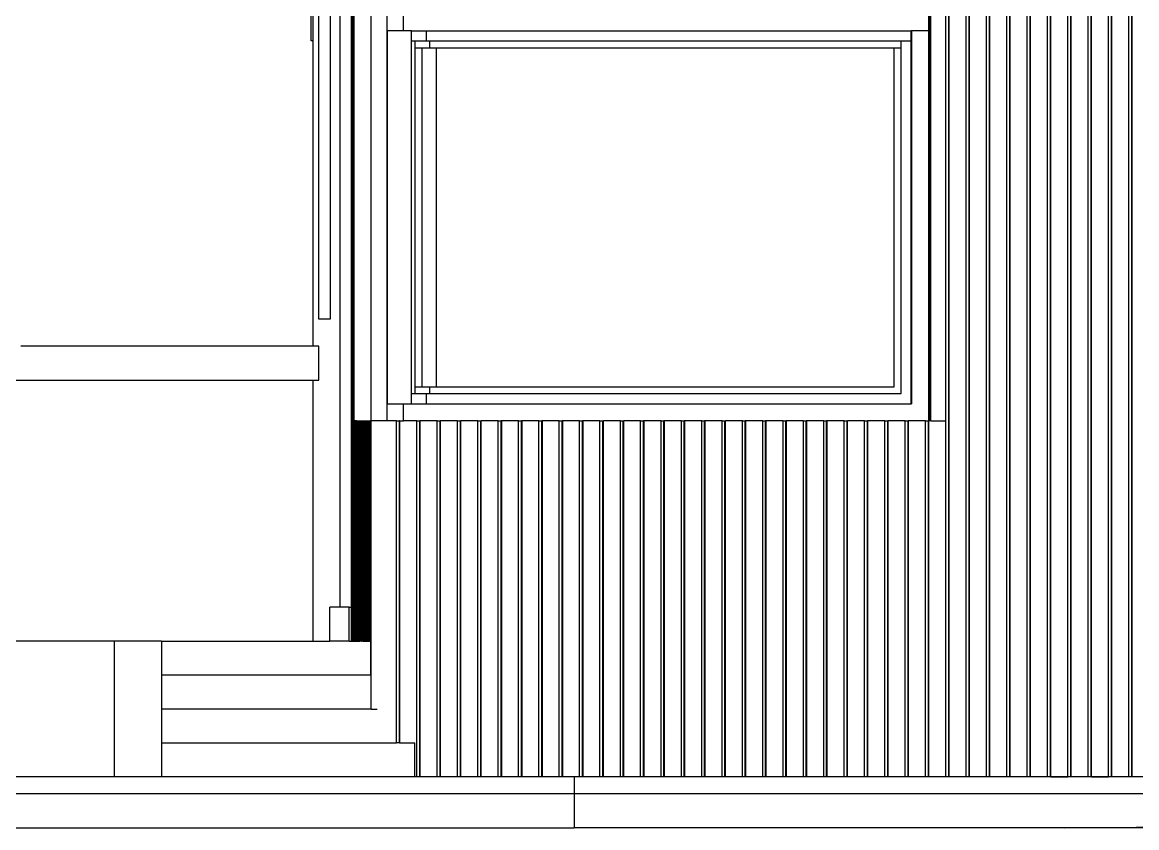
# Model space of a CAD drawing. Header units: inches. Extents: x 7263 to 14962, y 1317 to 2926.
# Drawn here: x 7430.755 to 7434.041, y 1506.423 to 1508.798 of the extents above; entities that cross this region are included whole.
import ezdxf

# ---------------------------------------------------------------- set-up
doc = ezdxf.new("R2010")
doc.units = ezdxf.units.IN
doc.header["$MEASUREMENT"] = 0

msp = doc.modelspace()

# ---------------------------------------------------------------- linework, layer by layer
for p, q in [((7434.0281, 1506.5735), (7434.0281, 1509.9138)), ((7433.6682, 1506.5735), (7433.6682, 1509.8823)), ((7433.7282, 1506.5735), (7433.7282, 1509.8876)), ((7433.7882, 1506.5735), (7433.7882, 1509.8928)), ((7433.8481, 1506.5735), (7433.8481, 1509.8981)), ((7433.9681, 1506.5735), (7433.9681, 1509.9086)), ((7433.4883, 1506.5735), (7433.4883, 1509.8666)), ((7433.6082, 1506.5735), (7433.6082, 1509.8771)), ((7433.4869, 1506.5735), (7433.4869, 1509.7235)), ((7433.5383, 1506.5735), (7433.5383, 1509.7235)), ((7433.5468, 1506.5735), (7433.5468, 1509.7235)), ((7433.5482, 1506.5735), (7433.5482, 1509.7235)), ((7433.5982, 1506.5735), (7433.5982, 1509.7235)), ((7433.6068, 1506.5735), (7433.6068, 1509.7235)), ((7433.6582, 1506.5735), (7433.6582, 1509.7235)), ((7433.6668, 1506.5735), (7433.6668, 1509.7235)), ((7433.7182, 1506.5735), (7433.7182, 1509.7235)), ((7433.7268, 1506.5735), (7433.7268, 1509.7235)), ((7433.7782, 1506.5735), (7433.7782, 1509.7235)), ((7433.7867, 1506.5735), (7433.7867, 1509.7235)), ((7433.8381, 1506.5735), (7433.8381, 1509.7235)), ((7433.8467, 1506.5735), (7433.8467, 1509.7235)), ((7433.8981, 1506.5735), (7433.8981, 1509.7235)), ((7433.9067, 1506.5735), (7433.9067, 1509.7235)), ((7433.9081, 1506.5735), (7433.9081, 1509.7235)), ((7433.9581, 1506.5735), (7433.9581, 1509.7235)), ((7433.9667, 1506.5735), (7433.9667, 1509.7235)), ((7434.0181, 1506.5735), (7434.0181, 1509.7235)), ((7434.0266, 1506.5735), (7434.0266, 1509.7235)), ((7431.6071, 1508.7435), (7431.6071, 1509.7019)), ((7431.6127, 1507.8435), (7431.6127, 1509.7024)), ((7431.6298, 1507.9235), (7431.6298, 1508.8235)), ((7431.6636, 1508.8235), (7431.6636, 1507.9235)), ((7431.6925, 1507.0735), (7431.6925, 1508.8235)), ((7431.7257, 1507.0735), (7431.7257, 1508.8235)), ((7431.7271, 1507.0735), (7431.7271, 1508.8235)), ((7431.7274, 1507.0735), (7431.7274, 1508.8235)), ((7431.7288, 1507.0735), (7431.7288, 1508.8235)), ((7431.7291, 1507.0735), (7431.7291, 1508.8235)), ((7431.7305, 1507.0735), (7431.7305, 1508.8235)), ((7431.7308, 1507.0735), (7431.7308, 1508.8235)), ((7431.7322, 1507.0735), (7431.7322, 1508.8235)), ((7431.7325, 1507.6235), (7431.7325, 1508.8235)), ((7431.7339, 1507.6235), (7431.7339, 1508.8235)), ((7431.7839, 1507.6235), (7431.7839, 1508.8235)), ((7431.8312, 1508.7735), (7431.8312, 1508.8235)), ((7431.8792, 1508.7735), (7431.8792, 1508.8235)), ((7433.4286, 1508.7735), (7433.4286, 1508.8235)), ((7433.4324, 1507.6235), (7433.4324, 1508.8235)), ((7433.4338, 1507.6235), (7433.4338, 1508.8235)), ((7433.4783, 1507.6235), (7433.4783, 1508.8235)), ((7431.8312, 1507.6235), (7431.8312, 1508.7735)), ((7431.8312, 1508.7735), (7431.8326, 1508.7735)), ((7431.8326, 1507.6735), (7431.8326, 1508.7735)), ((7431.8792, 1508.7735), (7431.8326, 1508.7735)), ((7431.9026, 1508.7735), (7431.8792, 1508.7735)), ((7431.9026, 1508.7735), (7431.9472, 1508.7735)), ((7431.9026, 1508.7435), (7431.9026, 1508.7735)), ((7431.9472, 1508.7735), (7433.3766, 1508.7735)), ((7431.9472, 1508.7435), (7431.9472, 1508.7735)), ((7433.3766, 1508.7435), (7433.3766, 1508.7735)), ((7433.3786, 1508.7735), (7433.3766, 1508.7735)), ((7433.3786, 1507.6735), (7433.3786, 1508.7735)), ((7433.4286, 1508.7735), (7433.3786, 1508.7735)), ((7433.4286, 1507.6235), (7433.4286, 1508.7735)), ((7431.6126, 1508.7435), (7431.6071, 1508.7435)), ((7431.6126, 1507.8435), (7431.6126, 1508.7435)), ((7431.9026, 1508.7435), (7431.9034, 1508.7435)), ((7431.9026, 1507.6735), (7431.9026, 1508.7435)), ((7431.9034, 1507.7035), (7431.9034, 1508.7435)), ((7431.9034, 1508.7435), (7431.9134, 1508.7435)), ((7431.9134, 1508.7235), (7431.9134, 1508.7435)), ((7431.9134, 1508.7435), (7431.9472, 1508.7435)), ((7431.9472, 1508.7435), (7431.9569, 1508.7435)), ((7431.9569, 1508.7235), (7431.9569, 1508.7435)), ((7431.9569, 1508.7435), (7433.3464, 1508.7435)), ((7433.3464, 1508.7235), (7433.3464, 1508.7435)), ((7433.3464, 1508.7435), (7433.3466, 1508.7435)), ((7433.3466, 1508.7435), (7433.3766, 1508.7435)), ((7433.3466, 1507.7035), (7433.3466, 1508.7435)), ((7433.3766, 1507.6735), (7433.3766, 1508.7435)), ((7431.9134, 1507.7035), (7431.9134, 1508.7235)), ((7431.9134, 1508.7235), (7431.914, 1508.7235)), ((7431.914, 1507.7235), (7431.914, 1508.7235)), ((7431.914, 1508.7235), (7431.934, 1508.7235)), ((7431.934, 1507.7235), (7431.934, 1508.7235)), ((7431.934, 1508.7235), (7431.9569, 1508.7235)), ((7431.9569, 1508.7235), (7431.9763, 1508.7235)), ((7431.9763, 1508.7235), (7433.3258, 1508.7235)), ((7431.9763, 1507.7235), (7431.9763, 1508.7235)), ((7433.3258, 1508.7235), (7433.3264, 1508.7235)), ((7433.3258, 1507.7235), (7433.3258, 1508.7235)), ((7433.3264, 1508.7235), (7433.3464, 1508.7235)), ((7433.3264, 1507.7235), (7433.3264, 1508.7235)), ((7433.3464, 1507.7035), (7433.3464, 1508.7235)), ((7431.6636, 1507.9235), (7431.6298, 1507.9235)), ((7431.6126, 1507.8435), (7430.7516, 1507.8435)), ((7431.6127, 1507.8435), (7431.6126, 1507.8435)), ((7431.6296, 1507.8435), (7431.6127, 1507.8435)), ((7431.6296, 1507.7435), (7431.6296, 1507.8435)), ((7430.382, 1507.7435), (7431.6126, 1507.7435)), ((7431.6126, 1506.9735), (7431.6126, 1507.7435)), ((7431.6126, 1507.7435), (7431.6127, 1507.7435)), ((7431.6127, 1506.9735), (7431.6127, 1507.7435)), ((7431.6127, 1507.7435), (7431.6296, 1507.7435)), ((7431.914, 1507.7235), (7431.934, 1507.7235)), ((7431.934, 1507.7235), (7431.9569, 1507.7235)), ((7431.9569, 1507.7035), (7431.9569, 1507.7235)), ((7431.9569, 1507.7235), (7431.9763, 1507.7235)), ((7431.9763, 1507.7235), (7433.3258, 1507.7235)), ((7433.3264, 1507.7235), (7433.3258, 1507.7235)), ((7431.9034, 1507.7035), (7431.9134, 1507.7035)), ((7431.9134, 1507.7035), (7431.9472, 1507.7035)), ((7431.9472, 1507.6735), (7431.9472, 1507.7035)), ((7431.9472, 1507.7035), (7431.9569, 1507.7035)), ((7431.9569, 1507.7035), (7433.3464, 1507.7035)), ((7433.3466, 1507.7035), (7433.3464, 1507.7035)), ((7431.8326, 1507.6735), (7431.8792, 1507.6735)), ((7431.8792, 1507.6235), (7431.8792, 1507.6735)), ((7431.8792, 1507.6735), (7431.9026, 1507.6735)), ((7431.9026, 1507.6735), (7431.9472, 1507.6735)), ((7431.9472, 1507.6735), (7433.3766, 1507.6735)), ((7433.3786, 1507.6735), (7433.3766, 1507.6735)), ((7431.7339, 1507.6235), (7431.7325, 1507.6235)), ((7431.7325, 1507.0735), (7431.7325, 1507.6235)), ((7431.7339, 1507.6235), (7431.7342, 1507.6235)), ((7431.7339, 1507.0735), (7431.7339, 1507.6235)), ((7431.7356, 1507.6235), (7431.7342, 1507.6235)), ((7431.7342, 1507.0735), (7431.7342, 1507.6235)), ((7431.7356, 1507.6235), (7431.7359, 1507.6235)), ((7431.7356, 1507.0735), (7431.7356, 1507.6235)), ((7431.7373, 1507.6235), (7431.7359, 1507.6235)), ((7431.7359, 1507.0735), (7431.7359, 1507.6235)), ((7431.7373, 1507.6235), (7431.7376, 1507.6235)), ((7431.7373, 1507.0735), (7431.7373, 1507.6235)), ((7431.739, 1507.6235), (7431.7376, 1507.6235)), ((7431.7376, 1507.0735), (7431.7376, 1507.6235)), ((7431.739, 1507.6235), (7431.7393, 1507.6235)), ((7431.739, 1507.0735), (7431.739, 1507.6235)), ((7431.7407, 1507.6235), (7431.7393, 1507.6235)), ((7431.7393, 1507.0735), (7431.7393, 1507.6235)), ((7431.7407, 1507.6235), (7431.741, 1507.6235)), ((7431.7407, 1507.0735), (7431.7407, 1507.6235)), ((7431.741, 1507.6235), (7431.7424, 1507.6235)), ((7431.741, 1507.0735), (7431.741, 1507.6235)), ((7431.7424, 1507.6235), (7431.7427, 1507.6235)), ((7431.7424, 1507.0735), (7431.7424, 1507.6235)), ((7431.7427, 1507.6235), (7431.7441, 1507.6235)), ((7431.7427, 1507.0735), (7431.7427, 1507.6235)), ((7431.7441, 1507.6235), (7431.7444, 1507.6235)), ((7431.7441, 1507.0735), (7431.7441, 1507.6235)), ((7431.7444, 1507.6235), (7431.7458, 1507.6235)), ((7431.7444, 1507.0735), (7431.7444, 1507.6235)), ((7431.7458, 1507.6235), (7431.7461, 1507.6235)), ((7431.7458, 1507.0735), (7431.7458, 1507.6235)), ((7431.7461, 1507.6235), (7431.7475, 1507.6235)), ((7431.7461, 1507.0735), (7431.7461, 1507.6235)), ((7431.7475, 1507.6235), (7431.7478, 1507.6235)), ((7431.7475, 1507.0735), (7431.7475, 1507.6235)), ((7431.7478, 1507.6235), (7431.7492, 1507.6235)), ((7431.7478, 1507.0735), (7431.7478, 1507.6235)), ((7431.7492, 1506.9735), (7431.7492, 1507.6235)), ((7431.7492, 1507.6235), (7431.7494, 1507.6235)), ((7431.7494, 1506.9735), (7431.7494, 1507.6235)), ((7431.7494, 1507.6235), (7431.7509, 1507.6235)), ((7431.7509, 1506.9735), (7431.7509, 1507.6235)), ((7431.7509, 1507.6235), (7431.7511, 1507.6235)), ((7431.7511, 1506.9735), (7431.7511, 1507.6235)), ((7431.7511, 1507.6235), (7431.7526, 1507.6235)), ((7431.7526, 1506.9735), (7431.7526, 1507.6235)), ((7431.7526, 1507.6235), (7431.7528, 1507.6235)), ((7431.7528, 1506.9735), (7431.7528, 1507.6235)), ((7431.7528, 1507.6235), (7431.7542, 1507.6235)), ((7431.7542, 1506.9735), (7431.7542, 1507.6235)), ((7431.7542, 1507.6235), (7431.7545, 1507.6235)), ((7431.7545, 1506.9735), (7431.7545, 1507.6235)), ((7431.7545, 1507.6235), (7431.7559, 1507.6235)), ((7431.7559, 1506.9735), (7431.7559, 1507.6235)), ((7431.7559, 1507.6235), (7431.7562, 1507.6235)), ((7431.7562, 1506.9735), (7431.7562, 1507.6235)), ((7431.7562, 1507.6235), (7431.7576, 1507.6235)), ((7431.7576, 1506.9735), (7431.7576, 1507.6235)), ((7431.7576, 1507.6235), (7431.7579, 1507.6235)), ((7431.7579, 1506.9735), (7431.7579, 1507.6235)), ((7431.7579, 1507.6235), (7431.7593, 1507.6235)), ((7431.7593, 1506.9735), (7431.7593, 1507.6235)), ((7431.7593, 1507.6235), (7431.7596, 1507.6235)), ((7431.7596, 1506.9735), (7431.7596, 1507.6235)), ((7431.7596, 1507.6235), (7431.761, 1507.6235)), ((7431.761, 1506.9735), (7431.761, 1507.6235)), ((7431.761, 1507.6235), (7431.7613, 1507.6235)), ((7431.7613, 1506.9735), (7431.7613, 1507.6235)), ((7431.7613, 1507.6235), (7431.7627, 1507.6235)), ((7431.7627, 1506.9735), (7431.7627, 1507.6235)), ((7431.7627, 1507.6235), (7431.763, 1507.6235)), ((7431.763, 1506.9735), (7431.763, 1507.6235)), ((7431.763, 1507.6235), (7431.7644, 1507.6235)), ((7431.7644, 1506.9735), (7431.7644, 1507.6235)), ((7431.7644, 1507.6235), (7431.7647, 1507.6235)), ((7431.7647, 1506.9735), (7431.7647, 1507.6235)), ((7431.7647, 1507.6235), (7431.7661, 1507.6235)), ((7431.7661, 1506.9735), (7431.7661, 1507.6235)), ((7431.7661, 1507.6235), (7431.7664, 1507.6235)), ((7431.7664, 1506.9735), (7431.7664, 1507.6235)), ((7431.7664, 1507.6235), (7431.7678, 1507.6235)), ((7431.7678, 1506.9735), (7431.7678, 1507.6235)), ((7431.7678, 1507.6235), (7431.7681, 1507.6235)), ((7431.7681, 1506.9735), (7431.7681, 1507.6235)), ((7431.7681, 1507.6235), (7431.7695, 1507.6235)), ((7431.7695, 1506.9735), (7431.7695, 1507.6235)), ((7431.7695, 1507.6235), (7431.7698, 1507.6235)), ((7431.7698, 1506.9735), (7431.7698, 1507.6235)), ((7431.7698, 1507.6235), (7431.7712, 1507.6235)), ((7431.7712, 1506.9735), (7431.7712, 1507.6235)), ((7431.7712, 1507.6235), (7431.7715, 1507.6235)), ((7431.7715, 1506.9735), (7431.7715, 1507.6235)), ((7431.7715, 1507.6235), (7431.7729, 1507.6235)), ((7431.7729, 1506.9735), (7431.7729, 1507.6235)), ((7431.7729, 1507.6235), (7431.7732, 1507.6235)), ((7431.7732, 1506.9735), (7431.7732, 1507.6235)), ((7431.7732, 1507.6235), (7431.7746, 1507.6235)), ((7431.7746, 1506.9735), (7431.7746, 1507.6235)), ((7431.7746, 1507.6235), (7431.7749, 1507.6235)), ((7431.7749, 1506.9735), (7431.7749, 1507.6235)), ((7431.7749, 1507.6235), (7431.7763, 1507.6235)), ((7431.7763, 1506.9735), (7431.7763, 1507.6235)), ((7431.7763, 1507.6235), (7431.7766, 1507.6235)), ((7431.7766, 1506.9735), (7431.7766, 1507.6235)), ((7431.7766, 1507.6235), (7431.778, 1507.6235)), ((7431.778, 1506.9735), (7431.778, 1507.6235)), ((7431.778, 1507.6235), (7431.7783, 1507.6235)), ((7431.7783, 1506.9735), (7431.7783, 1507.6235)), ((7431.7783, 1507.6235), (7431.7797, 1507.6235)), ((7431.7797, 1506.9735), (7431.7797, 1507.6235)), ((7431.7797, 1507.6235), (7431.7799, 1507.6235)), ((7431.7799, 1506.9735), (7431.7799, 1507.6235)), ((7431.7799, 1507.6235), (7431.7814, 1507.6235)), ((7431.7814, 1506.9735), (7431.7814, 1507.6235)), ((7431.7814, 1507.6235), (7431.7816, 1507.6235)), ((7431.7816, 1506.9735), (7431.7816, 1507.6235)), ((7431.7816, 1507.6235), (7431.7831, 1507.6235)), ((7431.7831, 1506.9735), (7431.7831, 1507.6235)), ((7431.7831, 1507.6235), (7431.7839, 1507.6235)), ((7431.7845, 1507.6235), (7431.7839, 1507.6235)), ((7431.7845, 1506.9735), (7431.7845, 1507.6235)), ((7431.8312, 1507.6235), (7431.7845, 1507.6235)), ((7431.8589, 1507.6235), (7431.8312, 1507.6235)), ((7431.8589, 1507.6235), (7431.8675, 1507.6235)), ((7431.8589, 1506.6735), (7431.8589, 1507.6235)), ((7431.8675, 1506.6735), (7431.8675, 1507.6235)), ((7431.8689, 1507.6235), (7431.8675, 1507.6235)), ((7431.8689, 1506.6735), (7431.8689, 1507.6235)), ((7431.8689, 1507.6235), (7431.8792, 1507.6235)), ((7431.9189, 1507.6235), (7431.8792, 1507.6235)), ((7431.9189, 1507.6235), (7431.9275, 1507.6235)), ((7431.9189, 1506.5735), (7431.9189, 1507.6235)), ((7431.9275, 1506.5735), (7431.9275, 1507.6235)), ((7431.9289, 1507.6235), (7431.9275, 1507.6235)), ((7431.9289, 1506.5735), (7431.9289, 1507.6235)), ((7431.9789, 1507.6235), (7431.9289, 1507.6235)), ((7431.9789, 1507.6235), (7431.9875, 1507.6235)), ((7431.9789, 1506.5735), (7431.9789, 1507.6235)), ((7431.9875, 1506.5735), (7431.9875, 1507.6235)), ((7431.9889, 1507.6235), (7431.9875, 1507.6235)), ((7431.9889, 1506.5735), (7431.9889, 1507.6235)), ((7432.0388, 1507.6235), (7431.9889, 1507.6235)), ((7432.0388, 1507.6235), (7432.0474, 1507.6235)), ((7432.0388, 1506.5735), (7432.0388, 1507.6235)), ((7432.0474, 1506.5735), (7432.0474, 1507.6235)), ((7432.0488, 1507.6235), (7432.0474, 1507.6235)), ((7432.0488, 1506.5735), (7432.0488, 1507.6235)), ((7432.0988, 1507.6235), (7432.0488, 1507.6235)), ((7432.0988, 1506.5735), (7432.0988, 1507.6235)), ((7432.0988, 1507.6235), (7432.1074, 1507.6235)), ((7432.1074, 1506.5735), (7432.1074, 1507.6235)), ((7432.1074, 1507.6235), (7432.1088, 1507.6235)), ((7432.1088, 1506.5735), (7432.1088, 1507.6235)), ((7432.1588, 1507.6235), (7432.1088, 1507.6235)), ((7432.1588, 1507.6235), (7432.1674, 1507.6235)), ((7432.1588, 1506.5735), (7432.1588, 1507.6235)), ((7432.1674, 1506.5735), (7432.1674, 1507.6235)), ((7432.1688, 1507.6235), (7432.1674, 1507.6235)), ((7432.1688, 1506.5735), (7432.1688, 1507.6235)), ((7432.2188, 1507.6235), (7432.1688, 1507.6235)), ((7432.2188, 1507.6235), (7432.2274, 1507.6235)), ((7432.2188, 1506.5735), (7432.2188, 1507.6235)), ((7432.2274, 1506.5735), (7432.2274, 1507.6235)), ((7432.2288, 1507.6235), (7432.2274, 1507.6235)), ((7432.2288, 1506.5735), (7432.2288, 1507.6235)), ((7432.2788, 1507.6235), (7432.2288, 1507.6235)), ((7432.2788, 1507.6235), (7432.2873, 1507.6235)), ((7432.2788, 1506.5735), (7432.2788, 1507.6235)), ((7432.2873, 1506.5735), (7432.2873, 1507.6235)), ((7432.2887, 1507.6235), (7432.2873, 1507.6235)), ((7432.2887, 1506.5735), (7432.2887, 1507.6235)), ((7432.3387, 1507.6235), (7432.2887, 1507.6235)), ((7432.3387, 1507.6235), (7432.3473, 1507.6235)), ((7432.3387, 1506.5735), (7432.3387, 1507.6235)), ((7432.3473, 1506.5735), (7432.3473, 1507.6235)), ((7432.3487, 1507.6235), (7432.3473, 1507.6235)), ((7432.3487, 1506.5735), (7432.3487, 1507.6235)), ((7432.3987, 1507.6235), (7432.3487, 1507.6235)), ((7432.3987, 1507.6235), (7432.4073, 1507.6235)), ((7432.3987, 1506.5735), (7432.3987, 1507.6235)), ((7432.4073, 1506.5735), (7432.4073, 1507.6235)), ((7432.4087, 1507.6235), (7432.4073, 1507.6235)), ((7432.4087, 1506.5735), (7432.4087, 1507.6235)), ((7432.4587, 1507.6235), (7432.4087, 1507.6235)), ((7432.4587, 1506.5735), (7432.4587, 1507.6235)), ((7432.4587, 1507.6235), (7432.4673, 1507.6235)), ((7432.4673, 1506.5735), (7432.4673, 1507.6235)), ((7432.4673, 1507.6235), (7432.4687, 1507.6235)), ((7432.4687, 1506.5735), (7432.4687, 1507.6235)), ((7432.5187, 1507.6235), (7432.4687, 1507.6235)), ((7432.5187, 1507.6235), (7432.5272, 1507.6235)), ((7432.5187, 1506.5735), (7432.5187, 1507.6235)), ((7432.5272, 1506.5735), (7432.5272, 1507.6235)), ((7432.5272, 1507.6235), (7432.5287, 1507.6235)), ((7432.5287, 1506.5735), (7432.5287, 1507.6235)), ((7432.5786, 1507.6235), (7432.5287, 1507.6235)), ((7432.5786, 1507.6235), (7432.5872, 1507.6235)), ((7432.5786, 1506.5735), (7432.5786, 1507.6235)), ((7432.5872, 1506.5735), (7432.5872, 1507.6235)), ((7432.5886, 1507.6235), (7432.5872, 1507.6235)), ((7432.5886, 1506.5735), (7432.5886, 1507.6235)), ((7432.6386, 1507.6235), (7432.5886, 1507.6235)), ((7432.6386, 1507.6235), (7432.6472, 1507.6235)), ((7432.6386, 1506.5735), (7432.6386, 1507.6235)), ((7432.6472, 1506.5735), (7432.6472, 1507.6235)), ((7432.6486, 1507.6235), (7432.6472, 1507.6235)), ((7432.6486, 1506.5735), (7432.6486, 1507.6235)), ((7432.6986, 1507.6235), (7432.6486, 1507.6235)), ((7432.6986, 1507.6235), (7432.7072, 1507.6235)), ((7432.6986, 1506.5735), (7432.6986, 1507.6235)), ((7432.7072, 1506.5735), (7432.7072, 1507.6235)), ((7432.7086, 1507.6235), (7432.7072, 1507.6235)), ((7432.7086, 1506.5735), (7432.7086, 1507.6235)), ((7432.7586, 1507.6235), (7432.7086, 1507.6235)), ((7432.7586, 1507.6235), (7432.7671, 1507.6235)), ((7432.7586, 1506.5735), (7432.7586, 1507.6235)), ((7432.7671, 1506.5735), (7432.7671, 1507.6235)), ((7432.7686, 1507.6235), (7432.7671, 1507.6235)), ((7432.7686, 1506.5735), (7432.7686, 1507.6235)), ((7432.8185, 1507.6235), (7432.7686, 1507.6235)), ((7432.8185, 1506.5735), (7432.8185, 1507.6235)), ((7432.8185, 1507.6235), (7432.8271, 1507.6235)), ((7432.8271, 1506.5735), (7432.8271, 1507.6235)), ((7432.8271, 1507.6235), (7432.8285, 1507.6235)), ((7432.8285, 1506.5735), (7432.8285, 1507.6235)), ((7432.8785, 1507.6235), (7432.8285, 1507.6235)), ((7432.8785, 1507.6235), (7432.8871, 1507.6235)), ((7432.8785, 1506.5735), (7432.8785, 1507.6235)), ((7432.8871, 1506.5735), (7432.8871, 1507.6235)), ((7432.8885, 1507.6235), (7432.8871, 1507.6235)), ((7432.8885, 1506.5735), (7432.8885, 1507.6235)), ((7432.9385, 1507.6235), (7432.8885, 1507.6235)), ((7432.9385, 1507.6235), (7432.9471, 1507.6235)), ((7432.9385, 1506.5735), (7432.9385, 1507.6235)), ((7432.9471, 1506.5735), (7432.9471, 1507.6235)), ((7432.9485, 1507.6235), (7432.9471, 1507.6235)), ((7432.9485, 1506.5735), (7432.9485, 1507.6235)), ((7432.9985, 1507.6235), (7432.9485, 1507.6235)), ((7432.9985, 1507.6235), (7433.0071, 1507.6235)), ((7432.9985, 1506.5735), (7432.9985, 1507.6235)), ((7433.0071, 1506.5735), (7433.0071, 1507.6235)), ((7433.0085, 1507.6235), (7433.0071, 1507.6235)), ((7433.0085, 1506.5735), (7433.0085, 1507.6235)), ((7433.0584, 1507.6235), (7433.0085, 1507.6235)), ((7433.0584, 1507.6235), (7433.067, 1507.6235)), ((7433.0584, 1506.5735), (7433.0584, 1507.6235)), ((7433.067, 1506.5735), (7433.067, 1507.6235)), ((7433.0684, 1507.6235), (7433.067, 1507.6235)), ((7433.0684, 1506.5735), (7433.0684, 1507.6235)), ((7433.1184, 1507.6235), (7433.0684, 1507.6235)), ((7433.1184, 1507.6235), (7433.127, 1507.6235)), ((7433.1184, 1506.5735), (7433.1184, 1507.6235)), ((7433.127, 1506.5735), (7433.127, 1507.6235)), ((7433.1284, 1507.6235), (7433.127, 1507.6235)), ((7433.1284, 1506.5735), (7433.1284, 1507.6235)), ((7433.1784, 1507.6235), (7433.1284, 1507.6235)), ((7433.1784, 1506.5735), (7433.1784, 1507.6235)), ((7433.1784, 1507.6235), (7433.187, 1507.6235)), ((7433.187, 1506.5735), (7433.187, 1507.6235)), ((7433.187, 1507.6235), (7433.1884, 1507.6235)), ((7433.1884, 1506.5735), (7433.1884, 1507.6235)), ((7433.2384, 1507.6235), (7433.1884, 1507.6235)), ((7433.2384, 1507.6235), (7433.247, 1507.6235)), ((7433.2384, 1506.5735), (7433.2384, 1507.6235)), ((7433.247, 1506.5735), (7433.247, 1507.6235)), ((7433.2484, 1507.6235), (7433.247, 1507.6235)), ((7433.2484, 1506.5735), (7433.2484, 1507.6235)), ((7433.2983, 1507.6235), (7433.2484, 1507.6235)), ((7433.2983, 1507.6235), (7433.3069, 1507.6235)), ((7433.2983, 1506.5735), (7433.2983, 1507.6235)), ((7433.3069, 1506.5735), (7433.3069, 1507.6235)), ((7433.3083, 1507.6235), (7433.3069, 1507.6235)), ((7433.3083, 1506.5735), (7433.3083, 1507.6235)), ((7433.3583, 1507.6235), (7433.3083, 1507.6235)), ((7433.3583, 1507.6235), (7433.3669, 1507.6235)), ((7433.3583, 1506.5735), (7433.3583, 1507.6235)), ((7433.3669, 1506.5735), (7433.3669, 1507.6235)), ((7433.3683, 1507.6235), (7433.3669, 1507.6235)), ((7433.3683, 1506.5735), (7433.3683, 1507.6235)), ((7433.4183, 1507.6235), (7433.3683, 1507.6235)), ((7433.4183, 1507.6235), (7433.4269, 1507.6235)), ((7433.4183, 1506.5735), (7433.4183, 1507.6235)), ((7433.4269, 1506.5735), (7433.4269, 1507.6235)), ((7433.4283, 1507.6235), (7433.4269, 1507.6235)), ((7433.4283, 1506.5735), (7433.4283, 1507.6235)), ((7433.4283, 1507.6235), (7433.4286, 1507.6235)), ((7433.4324, 1507.6235), (7433.4286, 1507.6235)), ((7433.4338, 1507.6235), (7433.4324, 1507.6235)), ((7433.4338, 1507.6235), (7433.4783, 1507.6235)), ((7433.4783, 1506.5735), (7433.4783, 1507.6235)), ((7431.6625, 1506.9735), (7431.6625, 1507.0735)), ((7431.6925, 1507.0735), (7431.6625, 1507.0735)), ((7431.719, 1507.0735), (7431.6925, 1507.0735)), ((7431.719, 1507.0735), (7431.7257, 1507.0735)), ((7431.719, 1506.9735), (7431.719, 1507.0735)), ((7431.7257, 1506.9735), (7431.7257, 1507.0735)), ((7431.7271, 1507.0735), (7431.7274, 1507.0735)), ((7431.7271, 1506.9735), (7431.7271, 1507.0735)), ((7431.7274, 1506.9735), (7431.7274, 1507.0735)), ((7431.7288, 1507.0735), (7431.7291, 1507.0735)), ((7431.7288, 1506.9735), (7431.7288, 1507.0735)), ((7431.7291, 1506.9735), (7431.7291, 1507.0735)), ((7431.7305, 1507.0735), (7431.7308, 1507.0735)), ((7431.7305, 1506.9735), (7431.7305, 1507.0735)), ((7431.7308, 1506.9735), (7431.7308, 1507.0735)), ((7431.7322, 1507.0735), (7431.7325, 1507.0735)), ((7431.7322, 1506.9735), (7431.7322, 1507.0735)), ((7431.7325, 1506.9735), (7431.7325, 1507.0735)), ((7431.7339, 1507.0735), (7431.7342, 1507.0735)), ((7431.7339, 1506.9735), (7431.7339, 1507.0735)), ((7431.7342, 1506.9735), (7431.7342, 1507.0735)), ((7431.7356, 1507.0735), (7431.7359, 1507.0735)), ((7431.7356, 1506.9735), (7431.7356, 1507.0735)), ((7431.7359, 1506.9735), (7431.7359, 1507.0735)), ((7431.7373, 1507.0735), (7431.7376, 1507.0735)), ((7431.7373, 1506.9735), (7431.7373, 1507.0735)), ((7431.7376, 1506.9735), (7431.7376, 1507.0735)), ((7431.739, 1507.0735), (7431.7393, 1507.0735)), ((7431.739, 1506.9735), (7431.739, 1507.0735)), ((7431.7393, 1506.9735), (7431.7393, 1507.0735)), ((7431.7407, 1507.0735), (7431.741, 1507.0735)), ((7431.7407, 1506.9735), (7431.7407, 1507.0735)), ((7431.741, 1506.9735), (7431.741, 1507.0735)), ((7431.7424, 1507.0735), (7431.7427, 1507.0735)), ((7431.7424, 1506.9735), (7431.7424, 1507.0735)), ((7431.7427, 1506.9735), (7431.7427, 1507.0735)), ((7431.7441, 1507.0735), (7431.7444, 1507.0735)), ((7431.7441, 1506.9735), (7431.7441, 1507.0735)), ((7431.7444, 1506.9735), (7431.7444, 1507.0735)), ((7431.7458, 1507.0735), (7431.7461, 1507.0735)), ((7431.7458, 1506.9735), (7431.7458, 1507.0735)), ((7431.7461, 1506.9735), (7431.7461, 1507.0735)), ((7431.7475, 1507.0735), (7431.7478, 1507.0735)), ((7431.7475, 1506.9735), (7431.7475, 1507.0735)), ((7431.7478, 1506.9735), (7431.7478, 1507.0735)), ((7431.0265, 1506.9735), (7429.7668, 1506.9735)), ((7431.1657, 1506.9735), (7431.0265, 1506.9735)), ((7431.0265, 1506.9735), (7431.0265, 1506.5735)), ((7431.1657, 1506.9735), (7431.6126, 1506.9735)), ((7431.1657, 1506.9735), (7431.1657, 1506.8735)), ((7431.6126, 1506.9735), (7431.6127, 1506.9735)), ((7431.6127, 1506.9735), (7431.6625, 1506.9735)), ((7431.719, 1506.9735), (7431.6625, 1506.9735)), ((7431.719, 1506.9735), (7431.7257, 1506.9735)), ((7431.7257, 1506.9735), (7431.7271, 1506.9735)), ((7431.7274, 1506.9735), (7431.7271, 1506.9735)), ((7431.7274, 1506.9735), (7431.7288, 1506.9735)), ((7431.7291, 1506.9735), (7431.7288, 1506.9735)), ((7431.7291, 1506.9735), (7431.7305, 1506.9735)), ((7431.7308, 1506.9735), (7431.7305, 1506.9735)), ((7431.7308, 1506.9735), (7431.7322, 1506.9735)), ((7431.7325, 1506.9735), (7431.7322, 1506.9735)), ((7431.7325, 1506.9735), (7431.7339, 1506.9735)), ((7431.7342, 1506.9735), (7431.7339, 1506.9735)), ((7431.7342, 1506.9735), (7431.7356, 1506.9735)), ((7431.7359, 1506.9735), (7431.7356, 1506.9735)), ((7431.7359, 1506.9735), (7431.7373, 1506.9735)), ((7431.7376, 1506.9735), (7431.7373, 1506.9735)), ((7431.7376, 1506.9735), (7431.739, 1506.9735)), ((7431.7393, 1506.9735), (7431.739, 1506.9735)), ((7431.7393, 1506.9735), (7431.7407, 1506.9735)), ((7431.741, 1506.9735), (7431.7407, 1506.9735)), ((7431.741, 1506.9735), (7431.7424, 1506.9735)), ((7431.7427, 1506.9735), (7431.7424, 1506.9735)), ((7431.7427, 1506.9735), (7431.7441, 1506.9735)), ((7431.7444, 1506.9735), (7431.7441, 1506.9735)), ((7431.7444, 1506.9735), (7431.7458, 1506.9735)), ((7431.7461, 1506.9735), (7431.7458, 1506.9735)), ((7431.7461, 1506.9735), (7431.7475, 1506.9735)), ((7431.7478, 1506.9735), (7431.7475, 1506.9735)), ((7431.7478, 1506.9735), (7431.7492, 1506.9735)), ((7431.7494, 1506.9735), (7431.7492, 1506.9735)), ((7431.7494, 1506.9735), (7431.7509, 1506.9735)), ((7431.7511, 1506.9735), (7431.7509, 1506.9735)), ((7431.7526, 1506.9735), (7431.7511, 1506.9735)), ((7431.7526, 1506.9735), (7431.7528, 1506.9735)), ((7431.7542, 1506.9735), (7431.7528, 1506.9735)), ((7431.7542, 1506.9735), (7431.7545, 1506.9735)), ((7431.7559, 1506.9735), (7431.7545, 1506.9735)), ((7431.7559, 1506.9735), (7431.7562, 1506.9735)), ((7431.7576, 1506.9735), (7431.7562, 1506.9735)), ((7431.7576, 1506.9735), (7431.7579, 1506.9735)), ((7431.7593, 1506.9735), (7431.7579, 1506.9735)), ((7431.7596, 1506.9735), (7431.7593, 1506.9735)), ((7431.7596, 1506.9735), (7431.761, 1506.9735)), ((7431.7613, 1506.9735), (7431.761, 1506.9735)), ((7431.7613, 1506.9735), (7431.7627, 1506.9735)), ((7431.763, 1506.9735), (7431.7627, 1506.9735)), ((7431.763, 1506.9735), (7431.7644, 1506.9735)), ((7431.7647, 1506.9735), (7431.7644, 1506.9735)), ((7431.7647, 1506.9735), (7431.7661, 1506.9735)), ((7431.7664, 1506.9735), (7431.7661, 1506.9735)), ((7431.7664, 1506.9735), (7431.7678, 1506.9735)), ((7431.7681, 1506.9735), (7431.7678, 1506.9735)), ((7431.7681, 1506.9735), (7431.7695, 1506.9735)), ((7431.7698, 1506.9735), (7431.7695, 1506.9735)), ((7431.7698, 1506.9735), (7431.7712, 1506.9735)), ((7431.7715, 1506.9735), (7431.7712, 1506.9735)), ((7431.7715, 1506.9735), (7431.7729, 1506.9735)), ((7431.7732, 1506.9735), (7431.7729, 1506.9735)), ((7431.7732, 1506.9735), (7431.7746, 1506.9735)), ((7431.7749, 1506.9735), (7431.7746, 1506.9735)), ((7431.7749, 1506.9735), (7431.7763, 1506.9735)), ((7431.7766, 1506.9735), (7431.7763, 1506.9735)), ((7431.7766, 1506.9735), (7431.778, 1506.9735)), ((7431.7783, 1506.9735), (7431.778, 1506.9735)), ((7431.7783, 1506.9735), (7431.7797, 1506.9735)), ((7431.7799, 1506.9735), (7431.7797, 1506.9735)), ((7431.7799, 1506.9735), (7431.7814, 1506.9735)), ((7431.7816, 1506.9735), (7431.7814, 1506.9735)), ((7431.7816, 1506.9735), (7431.7831, 1506.9735)), ((7431.7831, 1506.9735), (7431.7845, 1506.9735)), ((7431.7831, 1506.8735), (7431.7831, 1506.9735)), ((7431.7845, 1506.8735), (7431.7845, 1506.9735)), ((7431.7831, 1506.8735), (7431.1657, 1506.8735)), ((7431.1657, 1506.8735), (7431.1657, 1506.7735)), ((7431.7845, 1506.8735), (7431.7831, 1506.8735)), ((7431.7845, 1506.7735), (7431.7845, 1506.8735)), ((7431.7845, 1506.7735), (7431.1657, 1506.7735)), ((7431.1657, 1506.7735), (7431.1657, 1506.6735)), ((7431.7845, 1506.7735), (7431.8022, 1506.7735)), ((7431.1657, 1506.6735), (7431.1657, 1506.5735)), ((7431.1657, 1506.6735), (7431.8589, 1506.6735)), ((7431.8675, 1506.6735), (7431.8589, 1506.6735)), ((7431.8675, 1506.6735), (7431.8689, 1506.6735)), ((7431.8689, 1506.6735), (7431.9128, 1506.6735)), ((7431.9128, 1506.5735), (7431.9128, 1506.6735)), ((7431.0265, 1506.5735), (7428.8735, 1506.5735)), ((7431.0265, 1506.5735), (7428.8735, 1506.5735)), ((7432.4205, 1506.5735), (7430.6217, 1506.5735)), ((7431.1657, 1506.5735), (7431.0265, 1506.5735)), ((7434.1243, 1506.5735), (7431.0265, 1506.5735)), ((7431.9128, 1506.5735), (7431.1657, 1506.5735)), ((7431.9189, 1506.5735), (7431.9128, 1506.5735)), ((7431.9275, 1506.5735), (7431.9189, 1506.5735)), ((7431.9289, 1506.5735), (7431.9275, 1506.5735)), ((7431.9789, 1506.5735), (7431.9289, 1506.5735)), ((7431.9875, 1506.5735), (7431.9789, 1506.5735)), ((7431.9889, 1506.5735), (7431.9875, 1506.5735)), ((7432.0388, 1506.5735), (7431.9889, 1506.5735)), ((7432.0474, 1506.5735), (7432.0388, 1506.5735)), ((7432.0488, 1506.5735), (7432.0474, 1506.5735)), ((7432.0988, 1506.5735), (7432.0488, 1506.5735)), ((7432.1074, 1506.5735), (7432.0988, 1506.5735)), ((7432.1088, 1506.5735), (7432.1074, 1506.5735)), ((7432.1588, 1506.5735), (7432.1088, 1506.5735)), ((7432.1674, 1506.5735), (7432.1588, 1506.5735)), ((7432.1688, 1506.5735), (7432.1674, 1506.5735)), ((7432.2188, 1506.5735), (7432.1688, 1506.5735)), ((7432.2274, 1506.5735), (7432.2188, 1506.5735)), ((7432.2288, 1506.5735), (7432.2274, 1506.5735)), ((7432.2788, 1506.5735), (7432.2288, 1506.5735)), ((7432.2873, 1506.5735), (7432.2788, 1506.5735)), ((7432.2887, 1506.5735), (7432.2873, 1506.5735)), ((7432.3387, 1506.5735), (7432.2887, 1506.5735)), ((7432.3473, 1506.5735), (7432.3387, 1506.5735)), ((7432.3487, 1506.5735), (7432.3473, 1506.5735)), ((7432.383, 1506.5735), (7432.3487, 1506.5735)), ((7432.383, 1506.5735), (7432.383, 1506.5235)), ((7432.3987, 1506.5735), (7432.383, 1506.5735)), ((7432.4073, 1506.5735), (7432.3987, 1506.5735)), ((7432.4087, 1506.5735), (7432.4073, 1506.5735)), ((7432.4587, 1506.5735), (7432.4087, 1506.5735)), ((7432.4673, 1506.5735), (7432.4587, 1506.5735)), ((7432.4687, 1506.5735), (7432.4673, 1506.5735)), ((7432.5187, 1506.5735), (7432.4687, 1506.5735)), ((7432.5272, 1506.5735), (7432.5187, 1506.5735)), ((7432.5287, 1506.5735), (7432.5272, 1506.5735)), ((7432.5786, 1506.5735), (7432.5287, 1506.5735)), ((7432.5872, 1506.5735), (7432.5786, 1506.5735)), ((7432.5886, 1506.5735), (7432.5872, 1506.5735)), ((7432.6386, 1506.5735), (7432.5886, 1506.5735)), ((7432.6472, 1506.5735), (7432.6386, 1506.5735)), ((7432.6486, 1506.5735), (7432.6472, 1506.5735)), ((7432.6986, 1506.5735), (7432.6486, 1506.5735)), ((7432.7072, 1506.5735), (7432.6986, 1506.5735)), ((7432.7086, 1506.5735), (7432.7072, 1506.5735)), ((7432.7586, 1506.5735), (7432.7086, 1506.5735)), ((7432.7671, 1506.5735), (7432.7586, 1506.5735)), ((7432.7686, 1506.5735), (7432.7671, 1506.5735)), ((7432.8185, 1506.5735), (7432.7686, 1506.5735)), ((7432.8271, 1506.5735), (7432.8185, 1506.5735)), ((7432.8285, 1506.5735), (7432.8271, 1506.5735)), ((7432.8785, 1506.5735), (7432.8285, 1506.5735)), ((7432.8871, 1506.5735), (7432.8785, 1506.5735)), ((7432.8885, 1506.5735), (7432.8871, 1506.5735)), ((7432.9385, 1506.5735), (7432.8885, 1506.5735)), ((7432.9471, 1506.5735), (7432.9385, 1506.5735)), ((7432.9485, 1506.5735), (7432.9471, 1506.5735)), ((7432.9985, 1506.5735), (7432.9485, 1506.5735)), ((7433.0071, 1506.5735), (7432.9985, 1506.5735)), ((7433.0085, 1506.5735), (7433.0071, 1506.5735)), ((7433.0584, 1506.5735), (7433.0085, 1506.5735)), ((7433.067, 1506.5735), (7433.0584, 1506.5735)), ((7433.0684, 1506.5735), (7433.067, 1506.5735)), ((7433.1184, 1506.5735), (7433.0684, 1506.5735)), ((7433.127, 1506.5735), (7433.1184, 1506.5735)), ((7433.1284, 1506.5735), (7433.127, 1506.5735)), ((7433.1784, 1506.5735), (7433.1284, 1506.5735)), ((7433.187, 1506.5735), (7433.1784, 1506.5735)), ((7433.1884, 1506.5735), (7433.187, 1506.5735)), ((7433.2384, 1506.5735), (7433.1884, 1506.5735)), ((7433.247, 1506.5735), (7433.2384, 1506.5735)), ((7433.2484, 1506.5735), (7433.247, 1506.5735)), ((7433.2983, 1506.5735), (7433.2484, 1506.5735)), ((7433.3069, 1506.5735), (7433.2983, 1506.5735)), ((7433.3083, 1506.5735), (7433.3069, 1506.5735)), ((7433.3583, 1506.5735), (7433.3083, 1506.5735)), ((7433.3669, 1506.5735), (7433.3583, 1506.5735)), ((7433.3683, 1506.5735), (7433.3669, 1506.5735)), ((7433.4183, 1506.5735), (7433.3683, 1506.5735)), ((7433.4269, 1506.5735), (7433.4183, 1506.5735)), ((7433.4283, 1506.5735), (7433.4269, 1506.5735)), ((7433.4783, 1506.5735), (7433.4283, 1506.5735)), ((7433.4869, 1506.5735), (7433.4783, 1506.5735)), ((7433.4883, 1506.5735), (7433.4869, 1506.5735)), ((7433.5383, 1506.5735), (7433.4883, 1506.5735)), ((7433.5468, 1506.5735), (7433.5383, 1506.5735)), ((7433.5482, 1506.5735), (7433.5468, 1506.5735)), ((7433.5982, 1506.5735), (7433.5482, 1506.5735)), ((7433.6068, 1506.5735), (7433.5982, 1506.5735)), ((7433.6082, 1506.5735), (7433.6068, 1506.5735)), ((7433.6582, 1506.5735), (7433.6082, 1506.5735)), ((7433.6668, 1506.5735), (7433.6582, 1506.5735)), ((7433.6682, 1506.5735), (7433.6668, 1506.5735)), ((7433.7182, 1506.5735), (7433.6682, 1506.5735)), ((7433.7268, 1506.5735), (7433.7182, 1506.5735)), ((7433.7282, 1506.5735), (7433.7268, 1506.5735)), ((7433.7782, 1506.5735), (7433.7282, 1506.5735)), ((7433.7867, 1506.5735), (7433.7782, 1506.5735)), ((7433.7882, 1506.5735), (7433.7867, 1506.5735)), ((7433.7882, 1506.5735), (7433.8381, 1506.5735)), ((7433.8467, 1506.5735), (7433.8381, 1506.5735)), ((7433.8481, 1506.5735), (7433.8467, 1506.5735)), ((7433.8981, 1506.5735), (7433.8481, 1506.5735)), ((7433.9067, 1506.5735), (7433.8981, 1506.5735)), ((7433.9081, 1506.5735), (7433.9067, 1506.5735)), ((7433.9081, 1506.5735), (7433.9581, 1506.5735)), ((7433.9667, 1506.5735), (7433.9581, 1506.5735)), ((7433.9681, 1506.5735), (7433.9667, 1506.5735)), ((7434.0181, 1506.5735), (7433.9681, 1506.5735)), ((7434.0266, 1506.5735), (7434.0181, 1506.5735)), ((7434.0281, 1506.5735), (7434.0266, 1506.5735)), ((7434.078, 1506.5735), (7434.0281, 1506.5735)), ((7432.383, 1506.5235), (7427.2879, 1506.5235)), ((7432.383, 1506.5235), (7432.383, 1506.4235)), ((7435.3782, 1506.5235), (7432.383, 1506.5235)), ((7427.2879, 1506.4235), (7432.383, 1506.4235)), ((7433.8269, 1506.4235), (7432.383, 1506.4235)), ((7433.8269, 1506.4235), (7433.9324, 1506.4238)), ((7442.7767, 1506.4235), (7433.8269, 1506.4235)), ((7433.9324, 1506.4238), (7434.0398, 1506.4247)), ((7434.0398, 1506.4247), (7434.1464, 1506.4263))]:
    msp.add_line(p, q)

doc.saveas('drawing.dxf')
